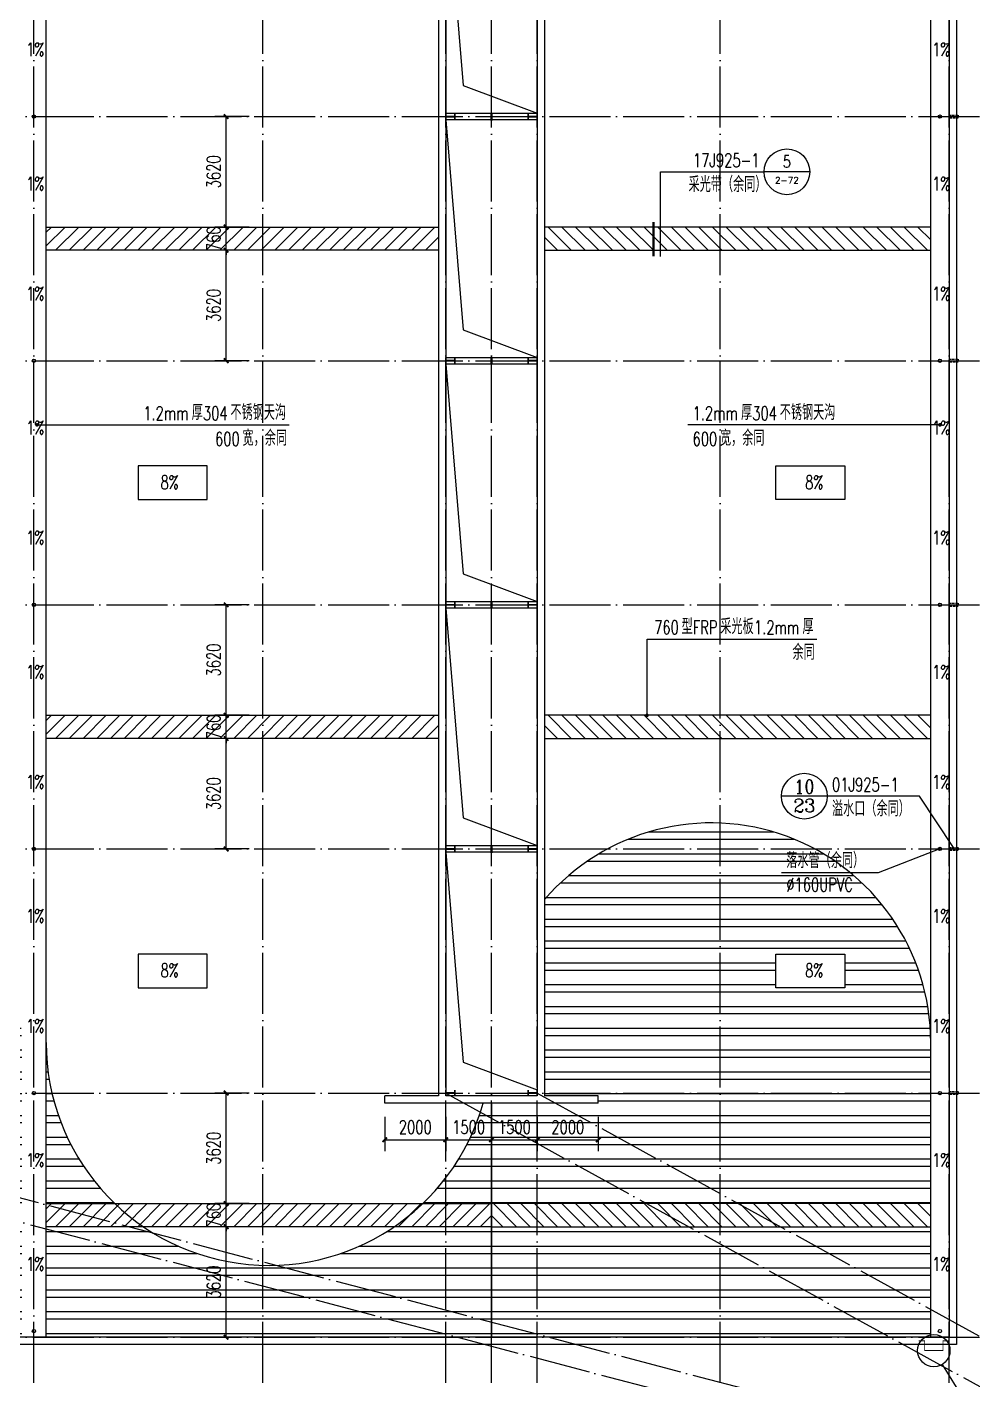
# Model space of a CAD drawing. Extents: x 14591016 to 15383666, y -730593 to -510197.
# Drawn here: x 14910439 to 14941449, y -708043 to -663709 of the extents above; entities that cross this region are included whole.
import ezdxf
from ezdxf.enums import TextEntityAlignment as Align

# ---------------------------------------------------------------- set-up
doc = ezdxf.new("R2010")
doc.units = 0
doc.header["$LTSCALE"] = 1000
doc.header["$MEASUREMENT"] = 0
doc.linetypes.add('DASH', pattern=[0.35, 0.25, -0.1])
doc.linetypes.add('DOTE', pattern=[2.42, 2, -0.2, 0.02, -0.2])
for name, color, linetype in [('COLUMN', 2, 'Continuous'), ('DIM_IDEN', 3, 'Continuous'), ('DIM_LEAD', 3, 'Continuous'), ('DIM_SYMB', 3, 'Continuous'), ('DOTE', 1, 'DOTE'), ('PUB_DIM', 3, 'Continuous'), ('PUB_TEXT', 7, 'Continuous'), ('WALL-PARAPET', 6, 'Continuous'), ('填充', 251, 'Continuous'), ('采光带', 4, 'Continuous'), ('雨水管', 4, 'Continuous')]:
    doc.layers.add(name, color=color, linetype=linetype)
doc.styles.add('_TCH_DIM', font='SIMPLEX', dxfattribs={"bigfont": 'GBCBIG'})
doc.styles.add('_TCH_DIM_T3', font='SIMPLEX', dxfattribs={"width": 0.705882, "bigfont": 'GBCBIG'})
doc.styles.add('_TCH_LABEL', font='COMPLEX', dxfattribs={"bigfont": 'GBCBIG'})
doc.dimstyles.new('_TCH_ARCH&&150', dxfattribs={"dimtxt": 446.25, "dimasz": 150, "dimexe": 375, "dimexo": 450, "dimgap": 189.375, "dimtad": 1, "dimdec": 0, "dimzin": 0, "dimdsep": 46, "dimtxsty": '_TCH_DIM_T3', "dimblk": 'ARCHTICK', "dimcen": 0.09, "dimclrt": 7, "dimazin": 2, "dimtfac": 1, "dimtdec": 0, "dimtix": 1, "dimtmove": 2, "dimatfit": 3, "dimfxl": 0, "dimtolj": 1, "dimtzin": 0, "dimarcsym": 0})

# ---------------------------------------------------------------- blocks, each defined once
blk = doc.blocks.new('A$C0FCD69EC')
at = {"layer": 'COLUMN'}
blk.add_hatch(color=256, dxfattribs=at).paths.add_polyline_path([(300, 180), (294, 180), (294, 94), (6, 94), (6, 180), (0, 180), (0, 0), (6, 0), (6, 86), (294, 86), (294, 0), (300, 0)])
blk.add_lwpolyline([(300, 0), (294, 0), (294, 86), (6, 86), (6, 0), (0, 0), (0, 180), (6, 180), (6, 94), (294, 94), (294, 180), (300, 180)], close=True, dxfattribs=at)
blk = doc.blocks.new('A$C22C4548D')
blk.add_line((0, 10), (300, 10))
blk.add_lwpolyline([(30, 20), (270, 20), (270, 0), (30, 0)], close=True)
blk = doc.blocks.new('_ArchTick')
at = {"color": 0, "linetype": 'ByBlock', "const_width": 0.4}
blk.add_lwpolyline([(-0.5, -0.5), (0.5, 0.5)], dxfattribs=at)
blk = doc.blocks.new('*D567')
at = {"layer": 'Defpoints', "color": 0}
for p in [(14916966, -703023), (14918166, -703023), (14918166, -706643)]:
    blk.add_point(p, dxfattribs=at)
at = {"layer": 'PUB_DIM', "color": 0, "lineweight": -2}
for p, q in [((14917716, -703023), (14916591, -703023)), ((14916966, -706643), (14916966, -703023)), ((14917716, -706643), (14916591, -706643))]:
    blk.add_line(p, q, dxfattribs=at)
at = {"layer": 'PUB_DIM', "color": 0, "lineweight": -2, "xscale": 150, "yscale": 150, "zscale": 150}
for p, rotation in [((14916966, -703023), 90), ((14916966, -706643), 270)]:
    blk.add_blockref('_ArchTick', p, dxfattribs=dict(at, rotation=rotation))
at = {"layer": 'PUB_DIM', "color": 7, "insert": (14916554, -704833), "char_height": 446.2, "attachment_point": 5, "rotation": 90, "style": '_TCH_DIM_T3'}
blk.add_mtext('\\A1;3620', dxfattribs=at)
blk = doc.blocks.new('*D568')
at = {"layer": 'Defpoints', "color": 0}
for p in [(14916966, -702263), (14918166, -702263), (14918166, -703023)]:
    blk.add_point(p, dxfattribs=at)
at = {"layer": 'PUB_DIM', "color": 0, "lineweight": -2}
for p, q in [((14916966, -702263), (14916966, -702113)), ((14917716, -702263), (14916591, -702263)), ((14916966, -703023), (14916966, -702263)), ((14917716, -703023), (14916591, -703023)), ((14916966, -703023), (14916966, -703173))]:
    blk.add_line(p, q, dxfattribs=at)
at = {"layer": 'PUB_DIM', "color": 0, "lineweight": -2, "xscale": 150, "yscale": 150, "zscale": 150}
for p, rotation in [((14916966, -702263), 270), ((14916966, -703023), 90)]:
    blk.add_blockref('_ArchTick', p, dxfattribs=dict(at, rotation=rotation))
at = {"layer": 'PUB_DIM', "color": 7, "insert": (14916554, -702643), "char_height": 446.2, "attachment_point": 5, "rotation": 90, "style": '_TCH_DIM_T3'}
blk.add_mtext('\\A1;760', dxfattribs=at)
blk = doc.blocks.new('*D569')
at = {"layer": 'Defpoints', "color": 0}
for p in [(14916966, -698643), (14918166, -698643), (14918166, -702263)]:
    blk.add_point(p, dxfattribs=at)
at = {"layer": 'PUB_DIM', "color": 0, "lineweight": -2}
for p, q in [((14917716, -698643), (14916591, -698643)), ((14916966, -702263), (14916966, -698643)), ((14917716, -702263), (14916591, -702263))]:
    blk.add_line(p, q, dxfattribs=at)
at = {"layer": 'PUB_DIM', "color": 0, "lineweight": -2, "xscale": 150, "yscale": 150, "zscale": 150}
for p, rotation in [((14916966, -698643), 90), ((14916966, -702263), 270)]:
    blk.add_blockref('_ArchTick', p, dxfattribs=dict(at, rotation=rotation))
at = {"layer": 'PUB_DIM', "color": 7, "insert": (14916554, -700453), "char_height": 446.2, "attachment_point": 5, "rotation": 90, "style": '_TCH_DIM_T3'}
blk.add_mtext('\\A1;3620', dxfattribs=at)
blk = doc.blocks.new('*D570')
at = {"layer": 'Defpoints', "color": 0}
for p in [(14916966, -687023), (14918166, -687023), (14918166, -690643)]:
    blk.add_point(p, dxfattribs=at)
at = {"layer": 'PUB_DIM', "color": 0, "lineweight": -2}
for p, q in [((14917716, -687023), (14916591, -687023)), ((14916966, -690643), (14916966, -687023)), ((14917716, -690643), (14916591, -690643))]:
    blk.add_line(p, q, dxfattribs=at)
at = {"layer": 'PUB_DIM', "color": 0, "lineweight": -2, "xscale": 150, "yscale": 150, "zscale": 150}
for p, rotation in [((14916966, -687023), 90), ((14916966, -690643), 270)]:
    blk.add_blockref('_ArchTick', p, dxfattribs=dict(at, rotation=rotation))
at = {"layer": 'PUB_DIM', "color": 7, "insert": (14916554, -688833), "char_height": 446.2, "attachment_point": 5, "rotation": 90, "style": '_TCH_DIM_T3'}
blk.add_mtext('\\A1;3620', dxfattribs=at)
blk = doc.blocks.new('*D571')
at = {"layer": 'Defpoints', "color": 0}
for p in [(14916966, -686263), (14918166, -686263), (14918166, -687023)]:
    blk.add_point(p, dxfattribs=at)
at = {"layer": 'PUB_DIM', "color": 0, "lineweight": -2}
for p, q in [((14917716, -686263), (14916591, -686263)), ((14916966, -686263), (14916966, -686113)), ((14916966, -687023), (14916966, -686263)), ((14917716, -687023), (14916591, -687023)), ((14916966, -687023), (14916966, -687173))]:
    blk.add_line(p, q, dxfattribs=at)
at = {"layer": 'PUB_DIM', "color": 0, "lineweight": -2, "xscale": 150, "yscale": 150, "zscale": 150}
for p, rotation in [((14916966, -686263), 270), ((14916966, -687023), 90)]:
    blk.add_blockref('_ArchTick', p, dxfattribs=dict(at, rotation=rotation))
at = {"layer": 'PUB_DIM', "color": 7, "insert": (14916554, -686643), "char_height": 446.2, "attachment_point": 5, "rotation": 90, "style": '_TCH_DIM_T3'}
blk.add_mtext('\\A1;760', dxfattribs=at)
blk = doc.blocks.new('*D572')
at = {"layer": 'Defpoints', "color": 0}
for p in [(14916966, -682643), (14918166, -682643), (14918166, -686263)]:
    blk.add_point(p, dxfattribs=at)
at = {"layer": 'PUB_DIM', "color": 0, "lineweight": -2}
for p, q in [((14917716, -682643), (14916591, -682643)), ((14916966, -686263), (14916966, -682643)), ((14917716, -686263), (14916591, -686263))]:
    blk.add_line(p, q, dxfattribs=at)
at = {"layer": 'PUB_DIM', "color": 0, "lineweight": -2, "xscale": 150, "yscale": 150, "zscale": 150}
for p, rotation in [((14916966, -682643), 90), ((14916966, -686263), 270)]:
    blk.add_blockref('_ArchTick', p, dxfattribs=dict(at, rotation=rotation))
at = {"layer": 'PUB_DIM', "color": 7, "insert": (14916554, -684453), "char_height": 446.2, "attachment_point": 5, "rotation": 90, "style": '_TCH_DIM_T3'}
blk.add_mtext('\\A1;3620', dxfattribs=at)
blk = doc.blocks.new('*D573')
at = {"layer": 'Defpoints', "color": 0}
for p in [(14916966, -671023), (14918166, -671023), (14918166, -674643)]:
    blk.add_point(p, dxfattribs=at)
at = {"layer": 'PUB_DIM', "color": 0, "lineweight": -2}
for p, q in [((14917716, -671023), (14916591, -671023)), ((14916966, -674643), (14916966, -671023)), ((14917716, -674643), (14916591, -674643))]:
    blk.add_line(p, q, dxfattribs=at)
at = {"layer": 'PUB_DIM', "color": 0, "lineweight": -2, "xscale": 150, "yscale": 150, "zscale": 150}
for p, rotation in [((14916966, -671023), 90), ((14916966, -674643), 270)]:
    blk.add_blockref('_ArchTick', p, dxfattribs=dict(at, rotation=rotation))
at = {"layer": 'PUB_DIM', "color": 7, "insert": (14916554, -672833), "char_height": 446.2, "attachment_point": 5, "rotation": 90, "style": '_TCH_DIM_T3'}
blk.add_mtext('\\A1;3620', dxfattribs=at)
blk = doc.blocks.new('*D574')
at = {"layer": 'Defpoints', "color": 0}
for p in [(14916966, -670263), (14918166, -670263), (14918166, -671023)]:
    blk.add_point(p, dxfattribs=at)
at = {"layer": 'PUB_DIM', "color": 0, "lineweight": -2}
for p, q in [((14917716, -670263), (14916591, -670263)), ((14916966, -670263), (14916966, -670113)), ((14916966, -671023), (14916966, -670263)), ((14917716, -671023), (14916591, -671023)), ((14916966, -671023), (14916966, -671173))]:
    blk.add_line(p, q, dxfattribs=at)
at = {"layer": 'PUB_DIM', "color": 0, "lineweight": -2, "xscale": 150, "yscale": 150, "zscale": 150}
for p, rotation in [((14916966, -670263), 270), ((14916966, -671023), 90)]:
    blk.add_blockref('_ArchTick', p, dxfattribs=dict(at, rotation=rotation))
at = {"layer": 'PUB_DIM', "color": 7, "insert": (14916554, -670643), "char_height": 446.2, "attachment_point": 5, "rotation": 90, "style": '_TCH_DIM_T3'}
blk.add_mtext('\\A1;760', dxfattribs=at)
blk = doc.blocks.new('*D575')
at = {"layer": 'Defpoints', "color": 0}
for p in [(14916966, -666643), (14918166, -666643), (14918166, -670263)]:
    blk.add_point(p, dxfattribs=at)
at = {"layer": 'PUB_DIM', "color": 0, "lineweight": -2}
for p, q in [((14917716, -666643), (14916591, -666643)), ((14916966, -670263), (14916966, -666643)), ((14917716, -670263), (14916591, -670263))]:
    blk.add_line(p, q, dxfattribs=at)
at = {"layer": 'PUB_DIM', "color": 0, "lineweight": -2, "xscale": 150, "yscale": 150, "zscale": 150}
for p, rotation in [((14916966, -666643), 90), ((14916966, -670263), 270)]:
    blk.add_blockref('_ArchTick', p, dxfattribs=dict(at, rotation=rotation))
at = {"layer": 'PUB_DIM', "color": 7, "insert": (14916554, -668453), "char_height": 446.2, "attachment_point": 5, "rotation": 90, "style": '_TCH_DIM_T3'}
blk.add_mtext('\\A1;3620', dxfattribs=at)
blk = doc.blocks.new('*D595')
at = {"layer": 'Defpoints', "color": 0}
for p in [(14922166, -698973), (14924166, -698973), (14924166, -700173)]:
    blk.add_point(p, dxfattribs=at)
at = {"layer": 'PUB_DIM', "color": 0, "lineweight": -2}
for p, q in [((14922166, -699423), (14922166, -700548)), ((14924166, -699423), (14924166, -700548)), ((14922166, -700173), (14924166, -700173))]:
    blk.add_line(p, q, dxfattribs=at)
at = {"layer": 'PUB_DIM', "color": 0, "lineweight": -2, "xscale": 150, "yscale": 150, "zscale": 150, "rotation": 180}
blk.add_blockref('_ArchTick', (14922166, -700173), dxfattribs=at)
at = {"layer": 'PUB_DIM', "color": 0, "lineweight": -2, "xscale": 150, "yscale": 150, "zscale": 150}
blk.add_blockref('_ArchTick', (14924166, -700173), dxfattribs=at)
at = {"layer": 'PUB_DIM', "color": 7, "insert": (14923166, -699760), "char_height": 446.2, "attachment_point": 5, "style": '_TCH_DIM_T3'}
blk.add_mtext('\\A1;2000', dxfattribs=at)
blk = doc.blocks.new('*D596')
at = {"layer": 'Defpoints', "color": 0}
for p in [(14924166, -698973), (14925666, -698973), (14925666, -700173)]:
    blk.add_point(p, dxfattribs=at)
at = {"layer": 'PUB_DIM', "color": 0, "lineweight": -2}
for p, q in [((14924166, -699423), (14924166, -700548)), ((14925666, -699423), (14925666, -700548)), ((14924166, -700173), (14925666, -700173))]:
    blk.add_line(p, q, dxfattribs=at)
at = {"layer": 'PUB_DIM', "color": 0, "lineweight": -2, "xscale": 150, "yscale": 150, "zscale": 150, "rotation": 180}
blk.add_blockref('_ArchTick', (14924166, -700173), dxfattribs=at)
at = {"layer": 'PUB_DIM', "color": 0, "lineweight": -2, "xscale": 150, "yscale": 150, "zscale": 150}
blk.add_blockref('_ArchTick', (14925666, -700173), dxfattribs=at)
at = {"layer": 'PUB_DIM', "color": 7, "insert": (14924916, -699760), "char_height": 446.2, "attachment_point": 5, "style": '_TCH_DIM_T3'}
blk.add_mtext('\\A1;1500', dxfattribs=at)
blk = doc.blocks.new('*D597')
at = {"layer": 'Defpoints', "color": 0}
for p in [(14925666, -698973), (14927166, -698973), (14927166, -700173)]:
    blk.add_point(p, dxfattribs=at)
at = {"layer": 'PUB_DIM', "color": 0, "lineweight": -2}
for p, q in [((14925666, -699423), (14925666, -700548)), ((14927166, -699423), (14927166, -700548)), ((14925666, -700173), (14927166, -700173))]:
    blk.add_line(p, q, dxfattribs=at)
at = {"layer": 'PUB_DIM', "color": 0, "lineweight": -2, "xscale": 150, "yscale": 150, "zscale": 150, "rotation": 180}
blk.add_blockref('_ArchTick', (14925666, -700173), dxfattribs=at)
at = {"layer": 'PUB_DIM', "color": 0, "lineweight": -2, "xscale": 150, "yscale": 150, "zscale": 150}
blk.add_blockref('_ArchTick', (14927166, -700173), dxfattribs=at)
at = {"layer": 'PUB_DIM', "color": 7, "insert": (14926416, -699760), "char_height": 446.2, "attachment_point": 5, "style": '_TCH_DIM_T3'}
blk.add_mtext('\\A1;1500', dxfattribs=at)
blk = doc.blocks.new('*D598')
at = {"layer": 'Defpoints', "color": 0}
for p in [(14927166, -698973), (14929166, -698973), (14929166, -700173)]:
    blk.add_point(p, dxfattribs=at)
at = {"layer": 'PUB_DIM', "color": 0, "lineweight": -2}
for p, q in [((14927166, -699423), (14927166, -700548)), ((14929166, -699423), (14929166, -700548)), ((14927166, -700173), (14929166, -700173))]:
    blk.add_line(p, q, dxfattribs=at)
at = {"layer": 'PUB_DIM', "color": 0, "lineweight": -2, "xscale": 150, "yscale": 150, "zscale": 150, "rotation": 180}
blk.add_blockref('_ArchTick', (14927166, -700173), dxfattribs=at)
at = {"layer": 'PUB_DIM', "color": 0, "lineweight": -2, "xscale": 150, "yscale": 150, "zscale": 150}
blk.add_blockref('_ArchTick', (14929166, -700173), dxfattribs=at)
at = {"layer": 'PUB_DIM', "color": 7, "insert": (14928166, -699760), "char_height": 446.2, "attachment_point": 5, "style": '_TCH_DIM_T3'}
blk.add_mtext('\\A1;2000', dxfattribs=at)

msp = doc.modelspace()

# ---------------------------------------------------------------- hatches: boundary and pattern name
at = {"layer": '填充'}
h = msp.add_hatch(dxfattribs=at)
h.set_pattern_fill('ANSI32', color=250, scale=150, angle=315, style=0)
h.set_pattern_definition([(0, (0, 0), (2e-13, 714.375), []), (0, (238.1, -238.1), (2e-13, 714.375), [])])
h.paths.add_polyline_path([(14940066.1, -703022.5), (14925666.1, -703022.5), (14925666.1, -706642.5), (14939870.3, -706642.5, -0.1009018), (14940066.1, -706561.8)])
h.paths.add_polyline_path([(14940066.1, -696989.7), (14927406.1, -696989.7), (14927406.1, -698732.5), (14929166.1, -698732.5), (14929166.1, -698972.5), (14927166.1, -698972.5), (14925666.1, -698972.5), (14925666.1, -702262.5), (14940066.1, -702262.5)])
h.paths.add_polyline_path([(14927406.1, -692296.3), (14927406.1, -696989.7), (14940066.1, -696989.7, 0.6957786)])
h.paths.add_polyline_path([(14934989, -695196.4), (14934989, -694088.6), (14937246, -694088.6), (14937246, -695196.4)], flags=16)
h.paths.add_polyline_path([(14925666.1, -703022.5), (14922476.5, -703022.5, -0.3082922), (14914255.7, -703022.5), (14911066.1, -703022.5), (14911066.1, -706642.5), (14925666.1, -706642.5)])
h.paths.add_polyline_path([(14911066.1, -696989.7), (14911066.1, -702262.5), (14913317.6, -702262.5, -0.2045648)])
h.paths.add_polyline_path([(14925666.1, -698972.5), (14925391.7, -698972.5, -0.133803), (14923414.7, -702262.5), (14925666.1, -702262.5)])
h.paths.add_polyline_path([(14895666.1, -703022.5), (14892396.2, -703022.5, -0.2969939), (14884536.1, -703022.5), (14881266.1, -703022.5), (14881266.1, -706561.8, -0.1009018), (14881462, -706642.5), (14895666.1, -706642.5)])
h.paths.add_polyline_path([(14881266.1, -696989.7), (14881266.1, -702262.5), (14883563.3, -702262.5, -0.2083751)])
h.paths.add_polyline_path([(14895666.1, -698972.5), (14895387.7, -698972.5, -0.1365258), (14893369, -702262.5), (14895666.1, -702262.5)])
h.paths.add_polyline_path([(14910266.1, -703022.5), (14895666.1, -703022.5), (14895666.1, -706642.5), (14910266.1, -706642.5)])
h.paths.add_polyline_path([(14910266.1, -696989.7), (14897406.1, -696989.7), (14897406.1, -698732.5), (14899166.1, -698732.5), (14899166.1, -698972.5), (14897166.1, -698972.5), (14895666.1, -698972.5), (14895666.1, -702262.5), (14910266.1, -702262.5)])
h.paths.add_polyline_path([(14897406.1, -692259.4), (14897406.1, -696989.7), (14910266.1, -696989.7, 0.6976702)])
h.paths.add_polyline_path([(14904989, -695196.4), (14904989, -694088.6), (14907246, -694088.6), (14907246, -695196.4)], flags=16)
h.paths.add_polyline_path([(14905836.1, -694958.8), (14906629.3, -694958.8), (14906629.3, -694289.4), (14905836.1, -694289.4)], flags=8)
h.paths.add_polyline_path([(14935836.1, -694958.8), (14936629.3, -694958.8), (14936629.3, -694289.4), (14935836.1, -694289.4)], flags=8)
at = {"layer": '采光带'}
h = msp.add_hatch(dxfattribs=at)
h.set_pattern_fill('ANSI31', color=250, scale=200, angle=-90, style=0)
h.set_pattern_definition([(225, (14690730.7, 8375956.32), (-224.506403, 224.506403), [])])
h.paths.add_polyline_path([(14923926.1, -671022.5), (14911066.1, -671022.5), (14911066.1, -670262.5), (14923926.1, -670262.5)])
h = msp.add_hatch(dxfattribs=at)
h.set_pattern_fill('ANSI31', color=250, scale=200, angle=-90, style=0)
h.set_pattern_definition([(315, (15160601.58, 8375956.32), (224.506403, 224.506403), [])])
h.paths.add_polyline_path([(14927406.1, -671022.5), (14940066.2, -671022.5), (14940066.2, -670262.5), (14927406.1, -670262.5)])
h = msp.add_hatch(dxfattribs=at)
h.set_pattern_fill('ANSI31', color=250, scale=200, angle=-90, style=0)
h.set_pattern_definition([(225, (14690730.7, 8359956.32), (-224.506403, 224.506403), [])])
h.paths.add_polyline_path([(14923926.1, -687022.5), (14911066.1, -687022.5), (14911066.1, -686262.5), (14923926.1, -686262.5)])
h = msp.add_hatch(dxfattribs=at)
h.set_pattern_fill('ANSI31', color=250, scale=200, angle=-90, style=0)
h.set_pattern_definition([(315, (15160601.58, 8359956.32), (224.506403, 224.506403), [])])
h.paths.add_polyline_path([(14927406.1, -687022.5), (14940066.2, -687022.5), (14940066.2, -686262.5), (14927406.1, -686262.5)])
h = msp.add_hatch(dxfattribs=at)
h.set_pattern_fill('ANSI31', color=250, scale=200, angle=-90, style=0)
h.set_pattern_definition([(225, (14690730.7, 8343956.32), (-224.506403, 224.506403), [])])
h.paths.add_polyline_path([(14925666.1, -703022.5), (14911066.1, -703022.5), (14911066.1, -702262.5), (14925666.1, -702262.5)])
h = msp.add_hatch(dxfattribs=at)
h.set_pattern_fill('ANSI31', color=250, scale=200, angle=-90, style=0)
h.set_pattern_definition([(315, (15160601.58, 8343956.32), (224.506403, 224.506403), [])])
h.paths.add_polyline_path([(14925666.1, -703022.5), (14940066.2, -703022.5), (14940066.2, -702262.5), (14925666.1, -702262.5)])

# ---------------------------------------------------------------- linework, layer by layer
at = {"ltscale": 0.5}
for p, q in [((14911066.1, -706642.5), (14911066.1, -586642.5)), ((14940066.1, -706642.5), (14940066.1, -586642.5))]:
    msp.add_line(p, q, dxfattribs=at)
for points in [[(14880426.1, -586402.5), (14940906.1, -586402.5), (14940906.1, -706882.5), (14880426.1, -706882.5)], [(14880666.1, -586642.5), (14940666.1, -586642.5), (14940666.1, -706642.5), (14880666.1, -706642.5)], [(14927166.1, -666752.5), (14924166.1, -666752.5), (14924166.1, -666532.5), (14927166.1, -666532.5)], [(14927166.1, -674752.5), (14924166.1, -674752.5), (14924166.1, -674532.5), (14927166.1, -674532.5)], [(14914086.3, -678088.6), (14914086.3, -679196.4), (14916343.3, -679196.4), (14916343.3, -678088.6)], [(14937246, -678088.6), (14937246, -679196.4), (14934989, -679196.4), (14934989, -678088.6)], [(14927166.1, -682752.5), (14924166.1, -682752.5), (14924166.1, -682532.5), (14927166.1, -682532.5)], [(14927166.1, -690752.5), (14924166.1, -690752.5), (14924166.1, -690532.5), (14927166.1, -690532.5)], [(14914086.3, -694088.6), (14914086.3, -695196.4), (14916343.3, -695196.4), (14916343.3, -694088.6)], [(14937246, -694088.6), (14937246, -695196.4), (14934989, -695196.4), (14934989, -694088.6)]]:
    msp.add_lwpolyline(points, close=True)
for points in [[(14924166.1, -658752.5), (14924736.8, -665626.6), (14927166.1, -666532.5)], [(14924166.1, -666752.5), (14924736.8, -673626.6), (14927166.1, -674532.5)], [(14924166.1, -674752.5), (14924736.8, -681626.6), (14927166.1, -682532.5)], [(14924166.1, -682752.5), (14924736.8, -689626.6), (14927166.1, -690532.5)], [(14924166.1, -690752.5), (14924736.8, -697626.6), (14927166.1, -698532.5)]]:
    msp.add_lwpolyline(points)
at = {"linetype": 'DASH', "ltscale": 0.3}
for points in [[(14940666.1, -666692.5), (14940666.1, -666592.5), (14940966.1, -666592.5), (14940966.1, -666692.5)], [(14940666.1, -674692.5), (14940666.1, -674592.5), (14940966.1, -674592.5), (14940966.1, -674692.5)], [(14940666.1, -682692.5), (14940666.1, -682592.5), (14940966.1, -682592.5), (14940966.1, -682692.5)], [(14940666.1, -690692.5), (14940666.1, -690592.5), (14940966.1, -690592.5), (14940966.1, -690692.5)], [(14940666.1, -698692.5), (14940666.1, -698592.5), (14940966.1, -698592.5), (14940966.1, -698692.5)]]:
    msp.add_lwpolyline(points, close=True, dxfattribs=at)
at = {"ltscale": 0.5, "const_width": 50}
msp.add_lwpolyline([(14925666.1, -706642.5), (14925666.1, -698972.5)], dxfattribs=at)
at = {"const_width": 30}
msp.add_lwpolyline([(14940666.1, -706762.5), (14940466.1, -706762.5), (14940466.1, -707082.5), (14939866.1, -707082.5), (14939866.1, -706762.5), (14939666.1, -706762.5)], dxfattribs=at)
at = {"ltscale": 0.5}
for centre, radius, start, end in [((14932866.1, -696989.7), 7200, 0, 139.31749), ((14918366.1, -696989.7), 7300, 180, 344.23955)]:
    msp.add_arc(centre, radius, start, end, dxfattribs=at)
at = {"layer": 'DIM_IDEN'}
for p, q in [((14931204.3, -668452.5), (14934599.8, -668452.5)), ((14931204.3, -671222.5), (14931204.3, -668452.5)), ((14936099.8, -668452.5), (14934599.8, -668452.5))]:
    msp.add_line(p, q, dxfattribs=at)
at = {"layer": 'DIM_IDEN', "color": 0}
for p, q in [((14936670.9, -688913.5), (14935170.9, -688913.5)), ((14939693.3, -688913.5), (14936670.9, -688913.5)), ((14940816.1, -690592.5), (14939693.3, -688913.5))]:
    msp.add_line(p, q, dxfattribs=at)
at = {"layer": 'DIM_IDEN', "const_width": 75}
msp.add_lwpolyline([(14930979.3, -671222.5), (14930979.3, -670097.5)], dxfattribs=at)
at = {"layer": 'DIM_IDEN'}
msp.add_circle((14935349.8, -668452.5), 750, dxfattribs=at)
at = {"layer": 'DIM_IDEN', "color": 0}
for centre, radius in [((14935920.9, -688913.5), 750), ((14940816.1, -690592.5), 0)]:
    msp.add_circle(centre, radius, dxfattribs=at)
at = {"layer": 'DIM_LEAD'}
for p, q in [((14910766.1, -676744.7), (14913466.1, -676744.7)), ((14913466.1, -676744.7), (14919033.7, -676744.7)), ((14937666.1, -676744.7), (14932098.5, -676744.7)), ((14940366.1, -676744.7), (14937666.1, -676744.7)), ((14930764, -686262.5), (14930764, -683762.5)), ((14930764, -683762.5), (14936331.6, -683762.5)), ((14940444.9, -707533.6), (14942366.1, -710642.5))]:
    msp.add_line(p, q, dxfattribs=at)
at = {"layer": 'DIM_LEAD', "color": 0}
for p, q in [((14940366.1, -690642.5), (14938345.5, -691428.9)), ((14938345.5, -691428.9), (14935170.9, -691428.9))]:
    msp.add_line(p, q, dxfattribs=at)
at = {"layer": 'DIM_LEAD', "const_width": 60}
for points in [[(14910736.1, -676744.7, 1), (14910796.1, -676744.7, 1)], [(14940396.1, -676744.7, 1), (14940336.1, -676744.7, 1)], [(14930764, -686292.5, 1), (14930764, -686232.5, 1)]]:
    msp.add_lwpolyline(points, format="xyb", close=True, dxfattribs=at)
at = {"layer": 'DIM_LEAD'}
msp.add_circle((14940166.1, -707082.5), 530.2, dxfattribs=at)
at = {"layer": 'DIM_SYMB'}
for points in [[(14910666.1, -664824.9, 0, 0, 0), (14910666.1, -665889.8, 120, 0, 0), (14910666.1, -666339.8, 0, 0, 0)], [(14940366.1, -664824.9, 0, 0, 0), (14940366.1, -665889.8, 120, 0, 0), (14940366.1, -666339.8, 0, 0, 0)], [(14910666.1, -668460.1, 0, 0, 0), (14910666.1, -667395.2, 120, 0, 0), (14910666.1, -666945.2, 0, 0, 0)], [(14940366.1, -668460.1, 0, 0, 0), (14940366.1, -667395.2, 120, 0, 0), (14940366.1, -666945.2, 0, 0, 0)], [(14910666.1, -672824.9, 0, 0, 0), (14910666.1, -673889.8, 120, 0, 0), (14910666.1, -674339.8, 0, 0, 0)], [(14940366.1, -672824.9, 0, 0, 0), (14940366.1, -673889.8, 120, 0, 0), (14940366.1, -674339.8, 0, 0, 0)], [(14910666.1, -676460.1, 0, 0, 0), (14910666.1, -675395.2, 120, 0, 0), (14910666.1, -674945.2, 0, 0, 0)], [(14940366.1, -676460.1, 0, 0, 0), (14940366.1, -675395.2, 120, 0, 0), (14940366.1, -674945.2, 0, 0, 0)], [(14910666.1, -680824.9, 0, 0, 0), (14910666.1, -681889.8, 120, 0, 0), (14910666.1, -682339.8, 0, 0, 0)], [(14940366.1, -680824.9, 0, 0, 0), (14940366.1, -681889.8, 120, 0, 0), (14940366.1, -682339.8, 0, 0, 0)], [(14910666.1, -684460.1, 0, 0, 0), (14910666.1, -683395.2, 120, 0, 0), (14910666.1, -682945.2, 0, 0, 0)], [(14940366.1, -684460.1, 0, 0, 0), (14940366.1, -683395.2, 120, 0, 0), (14940366.1, -682945.2, 0, 0, 0)], [(14910666.1, -688824.9, 0, 0, 0), (14910666.1, -689889.8, 120, 0, 0), (14910666.1, -690339.8, 0, 0, 0)], [(14940366.1, -688824.9, 0, 0, 0), (14940366.1, -689889.8, 120, 0, 0), (14940366.1, -690339.8, 0, 0, 0)], [(14910666.1, -692460.1, 0, 0, 0), (14910666.1, -691395.2, 120, 0, 0), (14910666.1, -690945.2, 0, 0, 0)], [(14940366.1, -692460.1, 0, 0, 0), (14940366.1, -691395.2, 120, 0, 0), (14940366.1, -690945.2, 0, 0, 0)], [(14910666.1, -696824.9, 0, 0, 0), (14910666.1, -697889.8, 120, 0, 0), (14910666.1, -698339.8, 0, 0, 0)], [(14940366.1, -696824.9, 0, 0, 0), (14940366.1, -697889.8, 120, 0, 0), (14940366.1, -698339.8, 0, 0, 0)], [(14910666.1, -700460.1, 0, 0, 0), (14910666.1, -699395.2, 120, 0, 0), (14910666.1, -698945.2, 0, 0, 0)], [(14940366.1, -700460.1, 0, 0, 0), (14940366.1, -699395.2, 120, 0, 0), (14940366.1, -698945.2, 0, 0, 0)], [(14910666.1, -704624.9, 0, 0, 0), (14910666.1, -705689.8, 120, 0, 0), (14910666.1, -706139.8, 0, 0, 0)], [(14940366.1, -704624.9, 0, 0, 0), (14940366.1, -705689.8, 120, 0, 0), (14940366.1, -706139.8, 0, 0, 0)]]:
    msp.add_lwpolyline(points, format="xyseb", dxfattribs=at)
at = {"layer": 'DOTE'}
for p, q in [((14910666.1, -708142.5), (14910666.1, -585142.5)), ((14918166.1, -708142.5), (14918166.1, -585142.5)), ((14924166.1, -708142.5), (14924166.1, -585142.5)), ((14925666.1, -708142.5), (14925666.1, -585142.5)), ((14927166.1, -708142.5), (14927166.1, -585142.5)), ((14933166.1, -708142.5), (14933166.1, -585142.5)), ((14940666.1, -708142.5), (14940666.1, -585142.5)), ((14879166.1, -666642.5), (14942166.1, -666642.5)), ((14879166.1, -674642.5), (14942166.1, -674642.5)), ((14879166.1, -682642.5), (14942166.1, -682642.5)), ((14879166.1, -690642.5), (14942166.1, -690642.5)), ((14879166.1, -698642.5), (14942166.1, -698642.5)), ((14894166.1, -698642.5), (14951780.6, -713812.6)), ((14897166.1, -698642.5), (14954780.6, -713812.6)), ((14924166.1, -698642.5), (14951780.6, -713812.6)), ((14927166.1, -698642.5), (14954780.6, -713812.6)), ((14879166.1, -706642.5), (14942166.1, -706642.5))]:
    msp.add_line(p, q, dxfattribs=at)
at = {"layer": 'PUB_DIM'}
for points in [[(14915837.1, -679004.7, 0, 0, 0), (14914812.1, -679004.7, 120, 0, 0), (14914362.1, -679004.7, 0, 0, 0)], [(14935495.2, -679004.7, 0, 0, 0), (14936520.2, -679004.7, 120, 0, 0), (14936970.2, -679004.7, 0, 0, 0)], [(14915837.1, -695004.7, 0, 0, 0), (14914812.1, -695004.7, 120, 0, 0), (14914362.1, -695004.7, 0, 0, 0)], [(14935495.2, -695004.7, 0, 0, 0), (14936520.2, -695004.7, 120, 0, 0), (14936970.2, -695004.7, 0, 0, 0)]]:
    msp.add_lwpolyline(points, format="xyseb", dxfattribs=at)
at = {"layer": 'WALL-PARAPET'}
for p, q in [((14923926.1, -594552.5), (14923926.1, -698732.5)), ((14924166.1, -594552.5), (14924166.1, -698732.5)), ((14927166.1, -594552.5), (14927166.1, -698732.5)), ((14927406.1, -594552.5), (14927406.1, -698732.5)), ((14923926.1, -698732.5), (14922166.1, -698732.5)), ((14922166.1, -698972.5), (14922166.1, -698732.5)), ((14924166.1, -698972.5), (14922166.1, -698972.5)), ((14927166.1, -698732.5), (14924166.1, -698732.5)), ((14927166.1, -698972.5), (14924166.1, -698972.5)), ((14929166.1, -698972.5), (14927166.1, -698972.5)), ((14929166.1, -698732.5), (14927406.1, -698732.5)), ((14929166.1, -698972.5), (14929166.1, -698732.5))]:
    msp.add_line(p, q, dxfattribs=at)
at = {"layer": '采光带', "color": 4}
for points in [[(14923926.1, -671022.5), (14911066.1, -671022.5), (14911066.1, -670262.5), (14923926.1, -670262.5)], [(14927406.1, -671022.5), (14940066.2, -671022.5), (14940066.2, -670262.5), (14927406.1, -670262.5)], [(14923926.1, -687022.5), (14911066.1, -687022.5), (14911066.1, -686262.5), (14923926.1, -686262.5)], [(14927406.1, -687022.5), (14940066.2, -687022.5), (14940066.2, -686262.5), (14927406.1, -686262.5)], [(14925666.1, -703022.5), (14911066.1, -703022.5), (14911066.1, -702262.5), (14925666.1, -702262.5)], [(14925666.1, -703022.5), (14940066.2, -703022.5), (14940066.2, -702262.5), (14925666.1, -702262.5)]]:
    msp.add_lwpolyline(points, close=True, dxfattribs=at)
at = {"layer": '雨水管'}
for centre in [(14910666.1, -666642.5), (14940366.1, -666642.5), (14910666.1, -674642.5), (14940366.1, -674642.5), (14910666.1, -682642.5), (14940366.1, -682642.5), (14910666.1, -690642.5), (14940366.1, -690642.5), (14910666.1, -698642.5), (14940366.1, -698642.5), (14910666.1, -706442.5), (14940366.1, -706442.5)]:
    msp.add_circle(centre, 55, dxfattribs=at)

# ---------------------------------------------------------------- block references
at = {"rotation": 90.00000000000001}
for p in [(14925676.1, -666796.6), (14925676.1, -674796.6), (14925676.1, -682796.6), (14925676.1, -690796.6)]:
    msp.add_blockref('A$C22C4548D', p, dxfattribs=at)
at = {"layer": 'COLUMN', "xscale": -1}
for p in [(14924466.1, -666732.5), (14927166.1, -666732.5), (14924466.1, -674732.5), (14927166.1, -674732.5), (14924466.1, -682732.5), (14927166.1, -682732.5), (14924466.1, -690732.5), (14927166.1, -690732.5), (14924466.1, -698732.5), (14927166.1, -698732.5)]:
    msp.add_blockref('A$C0FCD69EC', p, dxfattribs=at)

# ---------------------------------------------------------------- texts
at = {"layer": 'PUB_TEXT', "width": 0.705882}
for s, style, p in [('1%%%', '_TCH_DIM', (14910411.1, -664667.4)), ('1%%%', '_TCH_DIM', (14940111.1, -664667.4)), ('17J925-1', '_TCH_LABEL', (14932267.3, -668295)), ('1%%%', '_TCH_DIM', (14910411.1, -669063.9)), ('1%%%', '_TCH_DIM', (14940111.1, -669063.9)), ('1%%%', '_TCH_DIM', (14910411.1, -672667.4)), ('1%%%', '_TCH_DIM', (14940111.1, -672667.4)), ('1.2mm', '_TCH_DIM', (14914247.1, -676587.2)), ('304', '_TCH_DIM', (14916205.8, -676587.2)), ('1.2mm', '_TCH_DIM', (14932256, -676587.2)), ('304', '_TCH_DIM', (14934214.7, -676587.2)), ('1%%%', '_TCH_DIM', (14910411.1, -677063.9)), ('600', '_TCH_DIM', (14916602.3, -677427.2)), ('600', '_TCH_DIM', (14932256, -677427.2)), ('1%%%', '_TCH_DIM', (14940111.1, -677063.9)), ('8%', '_TCH_DIM', (14914814.6, -678847.2)), ('8%', '_TCH_DIM', (14935947.7, -678847.2)), ('1%%%', '_TCH_DIM', (14910411.1, -680667.4)), ('1%%%', '_TCH_DIM', (14940111.1, -680667.4)), ('760', '_TCH_DIM', (14930996.9, -683605)), ('FRP', '_TCH_DIM', (14932265.5, -683605)), ('1.2mm', '_TCH_DIM', (14934271.4, -683605)), ('1%%%', '_TCH_DIM', (14910411.1, -685063.9)), ('1%%%', '_TCH_DIM', (14940111.1, -685063.9)), ('1%%%', '_TCH_DIM', (14910411.1, -688667.4)), ('1%%%', '_TCH_DIM', (14940111.1, -688667.4)), ('%%c160UPVC', '_TCH_DIM', (14935328.4, -692032.6)), ('1%%%', '_TCH_DIM', (14910411.1, -693063.9)), ('1%%%', '_TCH_DIM', (14940111.1, -693063.9)), ('8%', '_TCH_DIM', (14914814.6, -694847.2)), ('8%', '_TCH_DIM', (14935947.7, -694847.2)), ('1%%%', '_TCH_DIM', (14910411.1, -696667.4)), ('1%%%', '_TCH_DIM', (14940111.1, -696667.4)), ('1%%%', '_TCH_DIM', (14910411.1, -701063.9)), ('1%%%', '_TCH_DIM', (14940111.1, -701063.9)), ('1%%%', '_TCH_DIM', (14910411.1, -704467.4)), ('1%%%', '_TCH_DIM', (14940111.1, -704467.4))]:
    msp.add_text(s, height=446.25, dxfattribs=dict(at, style=style)).set_placement(p)
at = {"layer": 'PUB_TEXT', "style": '_TCH_LABEL'}
for s, height, p, p2 in [('5', 391.5, (14935219.3, -668313.7), (14935480.3, -668313.7)), ('2-72', 204.59, (14934960.1, -668831.6), (14935739.4, -668831.6))]:
    msp.add_text(s, height=height, dxfattribs=at).set_placement(p, p2, align=Align.FIT)
at = {"layer": 'PUB_TEXT'}
for s, height, style, p in [('采光带（余同）', 506.38, '_TCH_LABEL', (14932126.1, -669116.4)), ('厚', 506.4, '_TCH_DIM', (14915837.1, -676587.2)), ('不锈钢天沟', 506.38, '_TCH_DIM', (14917105.8, -676587.2)), ('厚', 506.4, '_TCH_DIM', (14933846, -676587.2)), ('不锈钢天沟', 506.38, '_TCH_DIM', (14935114.7, -676587.2)), ('宽，余同', 506.38, '_TCH_DIM', (14917502.3, -677427.2)), ('宽，余同', 506.38, '_TCH_DIM', (14933156, -677427.2)), ('型', 506.4, '_TCH_DIM', (14931896.9, -683605)), ('采光板', 506.38, '_TCH_DIM', (14933165.5, -683605)), ('厚', 506.4, '_TCH_DIM', (14935861.4, -683605)), ('余同', 506.38, '_TCH_DIM', (14935531.8, -684445)), ('落水管（余同）', 506.38, '_TCH_DIM', (14935328.4, -691271.4))]:
    msp.add_text(s, height=height, dxfattribs=dict(at, style=style)).set_placement(p)
at = {"layer": 'PUB_TEXT', "color": 0, "style": '_TCH_LABEL'}
for s, height, p, p2 in [('10', 452.94, (14935586.6, -688826.2), (14936255.2, -688826.2)), ('23', 439.31, (14935565.3, -689441.3), (14936276.5, -689441.3))]:
    msp.add_text(s, height=height, dxfattribs=at).set_placement(p, p2, align=Align.FIT)
at = {"layer": 'PUB_TEXT', "color": 0, "style": '_TCH_LABEL', "width": 0.705882}
msp.add_text('01J925-1', height=446.25, dxfattribs=at).set_placement((14936828.4, -688756))
at = {"layer": 'PUB_TEXT', "color": 0, "style": '_TCH_LABEL'}
msp.add_text('溢水口（余同）', height=506.38, dxfattribs=at).set_placement((14936828.4, -689573.4))

# ---------------------------------------------------------------- dimensions: what is measured, and where the dimension line sits
at = {"layer": 'PUB_DIM'}
for p1, p2, distance, text, picture, middle in [((14918166.1, -670262.5), (14918166.1, -666642.5), 1200, '3620', '*D575', (14916553.6, -668452.5)), ((14918166.1, -671022.5), (14918166.1, -670262.5), 1200, '760', '*D574', (14916553.6, -670642.5)), ((14918166.1, -674642.5), (14918166.1, -671022.5), 1200, '3620', '*D573', (14916553.6, -672832.5)), ((14918166.1, -686262.5), (14918166.1, -682642.5), 1200, '3620', '*D572', (14916553.6, -684452.5)), ((14918166.1, -687022.5), (14918166.1, -686262.5), 1200, '760', '*D571', (14916553.6, -686642.5)), ((14918166.1, -690642.5), (14918166.1, -687022.5), 1200, '3620', '*D570', (14916553.6, -688832.5)), ((14918166.1, -702262.5), (14918166.1, -698642.5), 1200, '3620', '*D569', (14916553.6, -700452.5)), ((14922166.1, -698972.5), (14924166.1, -698972.5), -1200, '2000', '*D595', (14923166.1, -699760)), ((14924166.1, -698972.5), (14925666.1, -698972.5), -1200, '1500', '*D596', (14924916.1, -699760)), ((14925666.1, -698972.5), (14927166.1, -698972.5), -1200, '1500', '*D597', (14926416.1, -699760)), ((14927166.1, -698972.5), (14929166.1, -698972.5), -1200, '2000', '*D598', (14928166.1, -699760)), ((14918166.1, -703022.5), (14918166.1, -702262.5), 1200, '760', '*D568', (14916553.6, -702642.5)), ((14918166.1, -706642.5), (14918166.1, -703022.5), 1200, '3620', '*D567', (14916553.6, -704832.5))]:
    dim = msp.add_aligned_dim(p1=p1, p2=p2, distance=distance, text=text, dimstyle='_TCH_ARCH&&150', dxfattribs=at)
    dim.commit()
    dim.dimension.update_dxf_attribs({"geometry": picture, "text_midpoint": middle})

doc.saveas('drawing.dxf')
